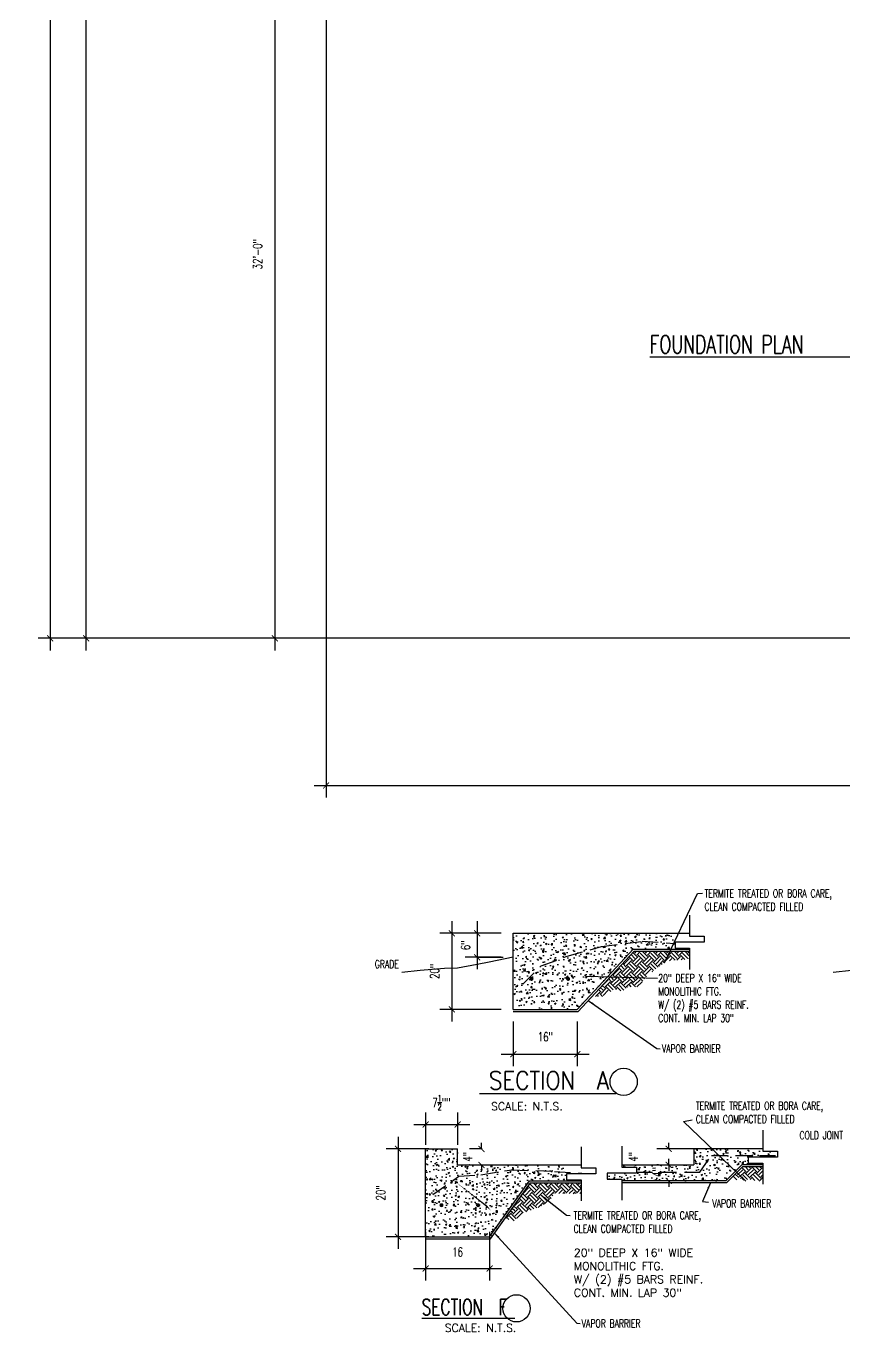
# Model space of a CAD drawing. Header units: inches. Extents: x -25328 to 8149, y -5530 to 4336.
# Drawn here: x -1620 to -1211, y 1155 to 1808 of the extents above; entities that cross this region are included whole.
import ezdxf

# ---------------------------------------------------------------- set-up
doc = ezdxf.new("R2010")
doc.units = ezdxf.units.IN
doc.header["$LTSCALE"] = 16
doc.header["$MEASUREMENT"] = 0
doc.linetypes.add('DASHED', pattern=[0.75, 0.5, -0.25])
doc.layers.get('0').update_dxf_attribs({"linetype": 'CONTINUOUS'})
doc.layers.get('DEFPOINTS').update_dxf_attribs({"linetype": 'CONTINUOUS'})
for name, color, linetype in [('BLDG', 1, 'CONTINUOUS'), ('CONC', 3, 'CONTINUOUS'), ('DETREF', 5, 'CONTINUOUS'), ('DIM', 5, 'CONTINUOUS'), ('DIMS', 5, 'CONTINUOUS'), ('HATCH', 8, 'CONTINUOUS'), ('TEXT', 11, 'CONTINUOUS'), ('TEXT ROOM', 3, 'CONTINUOUS'), ('WALLS INT', 6, 'CONTINUOUS')]:
    doc.layers.add(name, color=color, linetype=linetype)
doc.styles.add('PAYTAS RM', font='romans.shx', dxfattribs={"width": 0.7, "height": 4.5})
doc.styles.add('PAYTS NOTES', font='romans.shx', dxfattribs={"width": 0.7, "height": 4.5})
doc.dimstyles.new('DIM- PAYTAS', dxfattribs={"dimscale": 48, "dimtxt": 0.1, "dimasz": 0.0625, "dimexe": 0.125, "dimexo": 0.125, "dimgap": 0.125, "dimtad": 1, "dimdec": 1, "dimzin": 3, "dimdsep": 46, "dimlunit": 4, "dimtxsty": 'PAYTAS RM', "dimblk": 'ARCHTICK', "dimcen": 0.09, "dimdle": 0.125, "dimclrd": 5, "dimclre": 5, "dimclrt": 11, "dimadec": 0, "dimazin": 0, "dimtfac": 1, "dimtdec": 1, "dimtofl": 0, "dimtmove": 2, "dimatfit": 3, "dimfxl": 0, "dimfrac": 2, "dimtolj": 1, "dimtzin": 3, "dimarcsym": 0})
pattern_1 = [(45, (10252.1094, 3268.531), (4e-16, 5.3033009), [3.75, -3.75]), (45, (10251.115, 3269.5254), (4e-16, 5.3033009), [3.75, -3.75]), (45, (10250.1207, 3270.5197), (4e-16, 5.3033009), [3.75, -3.75]), (135, (10250.1207, 3271.1826), (-5.3033009, 4e-16), [3.75, -3.75]), (135, (10251.115, 3272.177), (-5.3033009, 4e-16), [3.75, -3.75]), (135, (10252.1094, 3273.1714), (-5.3033009, 4e-16), [3.75, -3.75])]

# ---------------------------------------------------------------- blocks, each defined once
blk = doc.blocks.new('_ArchTick')
at = {"color": 0, "linetype": 'ByBlock', "const_width": 0.15}
blk.add_lwpolyline([(-0.5, -0.5), (0.5, 0.5)], dxfattribs=at)
blk = doc.blocks.new('*D58')
at = {"layer": 'DEFPOINTS', "color": 0, "transparency": 16777216}
for p in [(-1376.15, 1316.35), (-1344.15, 1316.35), (-1344.15, 1293.93)]:
    blk.add_point(p, dxfattribs=at)
at = {"layer": 'DIMS', "color": 5, "lineweight": -2, "transparency": 16777216}
for p, q in [((-1376.15, 1310.35), (-1376.15, 1287.93)), ((-1344.15, 1310.35), (-1344.15, 1287.93)), ((-1382.15, 1293.93), (-1338.15, 1293.93))]:
    blk.add_line(p, q, dxfattribs=at)
at = {"layer": 'DIMS', "color": 5, "lineweight": -2, "transparency": 16777216, "xscale": 3, "yscale": 3, "zscale": 3, "rotation": 180}
blk.add_blockref('_ArchTick', (-1376.15, 1293.93), dxfattribs=at)
at = {"layer": 'DIMS', "color": 5, "lineweight": -2, "transparency": 16777216, "xscale": 3, "yscale": 3, "zscale": 3}
blk.add_blockref('_ArchTick', (-1344.15, 1293.93), dxfattribs=at)
at = {"layer": 'DIMS', "color": 11, "transparency": 16777216, "insert": (-1360.15, 1302.61), "char_height": 4.5, "attachment_point": 5, "style": 'PAYTAS RM'}
blk.add_mtext('\\A1;16"', dxfattribs=at)
blk = doc.blocks.new('*D59')
at = {"layer": 'DEFPOINTS', "color": 0, "transparency": 16777216}
for p in [(-1376.15, 1354.35), (-1406.87, 1316.35), (-1376.15, 1316.35)]:
    blk.add_point(p, dxfattribs=at)
at = {"layer": 'DIMS', "color": 5, "lineweight": -2, "transparency": 16777216}
for p, q in [((-1406.87, 1360.35), (-1406.87, 1310.35)), ((-1382.15, 1354.35), (-1412.87, 1354.35)), ((-1382.15, 1316.35), (-1412.87, 1316.35))]:
    blk.add_line(p, q, dxfattribs=at)
at = {"layer": 'DIMS', "color": 5, "lineweight": -2, "transparency": 16777216, "xscale": 3, "yscale": 3, "zscale": 3}
for p, rotation in [((-1406.87, 1354.35), 90), ((-1406.87, 1316.35), 270)]:
    blk.add_blockref('_ArchTick', p, dxfattribs=dict(at, rotation=rotation))
at = {"layer": 'DIMS', "color": 11, "transparency": 16777216, "insert": (-1415.55, 1335.35), "char_height": 4.5, "attachment_point": 5, "rotation": 90, "style": 'PAYTAS RM'}
blk.add_mtext('\\A1;20"', dxfattribs=at)
blk = doc.blocks.new('*D60')
at = {"layer": 'DEFPOINTS', "color": 0, "transparency": 16777216}
for p in [(-1376.15, 1354.35), (-1394.23, 1342.35), (-1376.15, 1342.35)]:
    blk.add_point(p, dxfattribs=at)
at = {"layer": 'DIMS', "color": 5, "lineweight": -2, "transparency": 16777216}
for p, q in [((-1394.23, 1360.35), (-1394.23, 1336.35)), ((-1382.15, 1354.35), (-1400.23, 1354.35)), ((-1382.15, 1342.35), (-1400.23, 1342.35))]:
    blk.add_line(p, q, dxfattribs=at)
at = {"layer": 'DIMS', "color": 5, "lineweight": -2, "transparency": 16777216, "xscale": 3, "yscale": 3, "zscale": 3}
for p, rotation in [((-1394.23, 1354.35), 90), ((-1394.23, 1342.35), 270)]:
    blk.add_blockref('_ArchTick', p, dxfattribs=dict(at, rotation=rotation))
at = {"layer": 'DIMS', "color": 11, "transparency": 16777216, "insert": (-1400.06, 1348.35), "char_height": 4.5, "attachment_point": 5, "rotation": 90, "style": 'PAYTAS RM'}
blk.add_mtext('\\A1;6"', dxfattribs=at)
blk = doc.blocks.new('*D63')
at = {"layer": 'DEFPOINTS', "color": 0, "transparency": 16777216}
for p in [(-1298.41, 1238.58), (-1297.53, 1238.58), (-1297.1, 1230.58)]:
    blk.add_point(p, dxfattribs=at)
at = {"layer": 'DIMS', "color": 5, "lineweight": -2, "transparency": 16777216}
for p, q in [((-1298.41, 1238.58), (-1298.41, 1241.58)), ((-1303.53, 1238.58), (-1304.41, 1238.58)), ((-1303.1, 1230.58), (-1304.41, 1230.58)), ((-1298.41, 1230.58), (-1298.41, 1227.58))]:
    blk.add_line(p, q, dxfattribs=at)
at = {"layer": 'DIMS', "color": 5, "lineweight": -2, "transparency": 16777216, "xscale": 3, "yscale": 3, "zscale": 3}
for p, rotation in [((-1298.41, 1238.58), 270), ((-1298.41, 1230.58), 90)]:
    blk.add_blockref('_ArchTick', p, dxfattribs=dict(at, rotation=rotation))
at = {"layer": 'DIMS', "color": 11, "transparency": 16777216, "insert": (-1304.27, 1235.02), "char_height": 4.5, "attachment_point": 5, "rotation": 90, "style": 'PAYTAS RM'}
blk.add_mtext('\\A1;4"', dxfattribs=at)
blk = doc.blocks.new('*D64')
at = {"layer": 'DEFPOINTS', "color": 0, "transparency": 16777216}
for p in [(-1385.66, 1246.58), (-1392.07, 1238.58), (-1391.89, 1238.58)]:
    blk.add_point(p, dxfattribs=at)
at = {"layer": 'DIMS', "color": 5, "lineweight": -2, "transparency": 16777216}
for p, q in [((-1392.07, 1246.58), (-1392.07, 1249.58)), ((-1391.66, 1246.58), (-1398.07, 1246.58)), ((-1397.89, 1238.58), (-1398.07, 1238.58)), ((-1392.07, 1238.58), (-1392.07, 1235.58))]:
    blk.add_line(p, q, dxfattribs=at)
at = {"layer": 'DIMS', "color": 5, "lineweight": -2, "transparency": 16777216, "xscale": 3, "yscale": 3, "zscale": 3}
for p, rotation in [((-1392.07, 1246.58), 270), ((-1392.07, 1238.58), 90)]:
    blk.add_blockref('_ArchTick', p, dxfattribs=dict(at, rotation=rotation))
at = {"layer": 'DIMS', "color": 11, "transparency": 16777216, "insert": (-1399.02, 1242.58), "char_height": 4.5, "attachment_point": 5, "rotation": 90, "style": 'PAYTAS RM'}
blk.add_mtext('\\A1;4"', dxfattribs=at)
blk = doc.blocks.new('*D65')
at = {"layer": 'DEFPOINTS', "color": 0, "transparency": 16777216}
for p in [(-1412.44, 1246.58), (-1433.8, 1202.58), (-1412.44, 1202.58)]:
    blk.add_point(p, dxfattribs=at)
at = {"layer": 'DIMS', "color": 5, "lineweight": -2, "transparency": 16777216}
for p, q in [((-1433.8, 1252.58), (-1433.8, 1196.58)), ((-1418.44, 1246.58), (-1439.8, 1246.58)), ((-1418.44, 1202.58), (-1439.8, 1202.58))]:
    blk.add_line(p, q, dxfattribs=at)
at = {"layer": 'DIMS', "color": 5, "lineweight": -2, "transparency": 16777216, "xscale": 3, "yscale": 3, "zscale": 3}
for p, rotation in [((-1433.8, 1246.58), 90), ((-1433.8, 1202.58), 270)]:
    blk.add_blockref('_ArchTick', p, dxfattribs=dict(at, rotation=rotation))
at = {"layer": 'DIMS', "color": 11, "transparency": 16777216, "insert": (-1442.48, 1224.58), "char_height": 4.5, "attachment_point": 5, "rotation": 90, "style": 'PAYTAS RM'}
blk.add_mtext('\\A1;20"', dxfattribs=at)
blk = doc.blocks.new('*D66')
at = {"layer": 'DEFPOINTS', "color": 0, "transparency": 16777216}
for p in [(-1298.41, 1246.58), (-1263.79, 1246.58), (-1297.53, 1238.58)]:
    blk.add_point(p, dxfattribs=at)
at = {"layer": 'DIMS', "color": 5, "lineweight": -2, "transparency": 16777216}
for p, q in [((-1298.41, 1246.58), (-1298.41, 1249.58)), ((-1269.79, 1246.58), (-1304.41, 1246.58)), ((-1303.53, 1238.58), (-1304.41, 1238.58)), ((-1298.41, 1238.58), (-1298.41, 1235.58))]:
    blk.add_line(p, q, dxfattribs=at)
at = {"layer": 'DIMS', "color": 5, "lineweight": -2, "transparency": 16777216, "xscale": 3, "yscale": 3, "zscale": 3}
for p, rotation in [((-1298.41, 1246.58), 270), ((-1298.41, 1238.58), 90)]:
    blk.add_blockref('_ArchTick', p, dxfattribs=dict(at, rotation=rotation))
at = {"layer": 'DIMS', "color": 11, "transparency": 16777216, "insert": (-1316.09, 1242.58), "char_height": 4.5, "attachment_point": 5, "rotation": 90, "style": 'PAYTAS RM'}
blk.add_mtext('\\A1;4"', dxfattribs=at)
blk = doc.blocks.new('*D67')
at = {"layer": 'DEFPOINTS', "color": 0, "transparency": 16777216}
for p in [(-1420.01, 1211.18), (-1388.01, 1211.18), (-1388.01, 1186.77)]:
    blk.add_point(p, dxfattribs=at)
at = {"layer": 'DIMS', "color": 5, "lineweight": -2, "transparency": 16777216}
for p, q in [((-1420.01, 1205.18), (-1420.01, 1180.77)), ((-1388.01, 1205.18), (-1388.01, 1180.77)), ((-1426.01, 1186.77), (-1382.01, 1186.77))]:
    blk.add_line(p, q, dxfattribs=at)
at = {"layer": 'DIMS', "color": 5, "lineweight": -2, "transparency": 16777216, "xscale": 3, "yscale": 3, "zscale": 3, "rotation": 180}
blk.add_blockref('_ArchTick', (-1420.01, 1186.77), dxfattribs=at)
at = {"layer": 'DIMS', "color": 5, "lineweight": -2, "transparency": 16777216, "xscale": 3, "yscale": 3, "zscale": 3}
blk.add_blockref('_ArchTick', (-1388.01, 1186.77), dxfattribs=at)
at = {"layer": 'DIMS', "color": 11, "transparency": 16777216, "insert": (-1404.01, 1195.02), "char_height": 4.5, "attachment_point": 5, "style": 'PAYTAS RM'}
blk.add_mtext('\\A1;16', dxfattribs=at)
blk = doc.blocks.new('*D69')
at = {"layer": 'DEFPOINTS', "color": 0, "transparency": 16777216}
for p in [(-1403.96, 1258.77), (-1419.96, 1242.6), (-1403.96, 1242.6)]:
    blk.add_point(p, dxfattribs=at)
at = {"layer": 'DIMS', "color": 5, "lineweight": -2, "transparency": 16777216}
for p, q in [((-1419.96, 1248.6), (-1419.96, 1264.77)), ((-1403.96, 1248.6), (-1403.96, 1264.77)), ((-1425.96, 1258.77), (-1397.96, 1258.77))]:
    blk.add_line(p, q, dxfattribs=at)
at = {"layer": 'DIMS', "color": 5, "lineweight": -2, "transparency": 16777216, "xscale": 3, "yscale": 3, "zscale": 3, "rotation": 180}
blk.add_blockref('_ArchTick', (-1419.96, 1258.77), dxfattribs=at)
at = {"layer": 'DIMS', "color": 5, "lineweight": -2, "transparency": 16777216, "xscale": 3, "yscale": 3, "zscale": 3}
blk.add_blockref('_ArchTick', (-1403.96, 1258.77), dxfattribs=at)
at = {"layer": 'DIMS', "color": 11, "transparency": 16777216, "insert": (-1412.17, 1269.73), "char_height": 4.5, "attachment_point": 5, "style": 'PAYTAS RM'}
blk.add_mtext('\\A1;\\A1;7{\\H0.7x;\\S1/2;}""', dxfattribs=at)
blk = doc.blocks.new('*D1191')
at = {"layer": 'DEFPOINTS', "color": 0, "transparency": 16777216}
for p in [(-1469.8, 1865.73), (-641.8, 1481), (-641.8, 1428.22)]:
    blk.add_point(p, dxfattribs=at)
at = {"layer": 'WALLS INT', "color": 5, "lineweight": -2, "transparency": 16777216}
for p, q in [((-1469.8, 1859.73), (-1469.8, 1422.22)), ((-641.8, 1475), (-641.8, 1422.22)), ((-1475.8, 1428.22), (-635.8, 1428.22))]:
    blk.add_line(p, q, dxfattribs=at)
at = {"layer": 'WALLS INT', "color": 5, "lineweight": -2, "transparency": 16777216, "xscale": 3, "yscale": 3, "zscale": 3, "rotation": 180}
blk.add_blockref('_ArchTick', (-1469.8, 1428.22), dxfattribs=at)
at = {"layer": 'WALLS INT', "color": 5, "lineweight": -2, "transparency": 16777216, "xscale": 3, "yscale": 3, "zscale": 3}
blk.add_blockref('_ArchTick', (-641.8, 1428.22), dxfattribs=at)
at = {"layer": 'WALLS INT', "color": 11, "transparency": 16777216, "insert": (-1055.8, 1436.9), "char_height": 4.5, "attachment_point": 5, "style": 'PAYTAS RM', "bg_fill": 3, "box_fill_scale": 1.25, "bg_fill_color": 256, "bg_fill_true_color": 13158600, "bg_fill_transparency": 0}
blk.add_mtext('\\A1;69\'-0"', dxfattribs=at)
blk = doc.blocks.new('*D1192')
at = {"layer": 'DEFPOINTS', "color": 0, "transparency": 16777216}
for p in [(-1501.4, 1885.81), (-1495.4, 1501.81), (-871.24, 1501.81)]:
    blk.add_point(p, dxfattribs=at)
at = {"layer": 'WALLS INT', "color": 5, "lineweight": -2, "transparency": 16777216}
for p, q in [((-1495.4, 1891.81), (-1495.4, 1495.81)), ((-1495.4, 1885.81), (-1489.4, 1885.81)), ((-877.24, 1501.81), (-1501.4, 1501.81))]:
    blk.add_line(p, q, dxfattribs=at)
at = {"layer": 'WALLS INT', "color": 5, "lineweight": -2, "transparency": 16777216, "xscale": 3, "yscale": 3, "zscale": 3}
for p, rotation in [((-1495.4, 1885.81), 90), ((-1495.4, 1501.81), 270)]:
    blk.add_blockref('_ArchTick', p, dxfattribs=dict(at, rotation=rotation))
at = {"layer": 'WALLS INT', "color": 11, "transparency": 16777216, "insert": (-1504.08, 1693.81), "char_height": 4.5, "attachment_point": 5, "rotation": 90, "style": 'PAYTAS RM', "bg_fill": 3, "box_fill_scale": 1.25, "bg_fill_color": 256, "bg_fill_true_color": 13158600, "bg_fill_transparency": 0}
blk.add_mtext('\\A1;32\'-0"', dxfattribs=at)
blk = doc.blocks.new('*D1193')
at = {"layer": 'DEFPOINTS', "color": 0, "transparency": 16777216}
for p in [(-1589.8, 2587.81), (-1496.76, 2587.81), (-1394.74, 1501.81)]:
    blk.add_point(p, dxfattribs=at)
at = {"layer": 'WALLS INT', "color": 5, "lineweight": -2, "transparency": 16777216}
for p, q in [((-1589.8, 1495.81), (-1589.8, 2593.81)), ((-1502.76, 2587.81), (-1595.8, 2587.81)), ((-1400.74, 1501.81), (-1595.8, 1501.81))]:
    blk.add_line(p, q, dxfattribs=at)
at = {"layer": 'WALLS INT', "color": 5, "lineweight": -2, "transparency": 16777216, "xscale": 3, "yscale": 3, "zscale": 3}
for p, rotation in [((-1589.8, 2587.81), 90), ((-1589.8, 1501.81), 270)]:
    blk.add_blockref('_ArchTick', p, dxfattribs=dict(at, rotation=rotation))
at = {"layer": 'WALLS INT', "color": 11, "transparency": 16777216, "insert": (-1598.47, 2044.81), "char_height": 4.5, "attachment_point": 5, "rotation": 90, "style": 'PAYTAS RM', "bg_fill": 3, "box_fill_scale": 1.25, "bg_fill_color": 256, "bg_fill_true_color": 13158600, "bg_fill_transparency": 0}
blk.add_mtext('\\A1;90\'-6"', dxfattribs=at)
blk = doc.blocks.new('*D1359')
at = {"layer": 'DEFPOINTS', "color": 0, "transparency": 16777216}
for p in [(-1509.78, 2629.81), (-1607.8, 1501.81), (-871.24, 1501.81)]:
    blk.add_point(p, dxfattribs=at)
at = {"layer": 'DIM', "color": 5, "lineweight": -2, "transparency": 16777216}
for p, q in [((-1607.8, 2635.81), (-1607.8, 1495.81)), ((-1515.78, 2629.81), (-1613.8, 2629.81)), ((-877.24, 1501.81), (-1613.8, 1501.81))]:
    blk.add_line(p, q, dxfattribs=at)
at = {"layer": 'DIM', "color": 5, "lineweight": -2, "transparency": 16777216, "xscale": 3, "yscale": 3, "zscale": 3}
for p, rotation in [((-1607.8, 2629.81), 90), ((-1607.8, 1501.81), 270)]:
    blk.add_blockref('_ArchTick', p, dxfattribs=dict(at, rotation=rotation))
at = {"layer": 'DIM', "color": 11, "transparency": 16777216, "insert": (-1616.47, 2065.81), "char_height": 4.5, "attachment_point": 5, "rotation": 90, "style": 'PAYTAS RM', "bg_fill": 3, "box_fill_scale": 1.25, "bg_fill_color": 256, "bg_fill_true_color": 13158600, "bg_fill_transparency": 0}
blk.add_mtext('\\A1;94\'-0"', dxfattribs=at)

msp = doc.modelspace()

# ---------------------------------------------------------------- hatches: boundary and pattern name
at = {"layer": 'HATCH'}
h = msp.add_hatch(dxfattribs=at)
h.set_pattern_fill('AR-CONC', color=256, style=0)
h.set_pattern_definition([(50, (-4226.1794, -428.1255), (7.172602, -0.627521), [0.75, -8.25]), (355, (-4226.1794, -428.1255), (-1.387513, 7.521921), [0.6, -6.6]), (100.4514, (-4225.582, -428.178), (5.785094, 6.894395), [0.637402, -7.011421]), (46.1842, (-4226.179, -426.1255), (10.67241, -1.65519), [1.125, -12.375]), (96.6356, (-4225.29, -426.263), (9.346627, 9.74118), [0.956103, -10.51713]), (351.1842, (-4226.179, -426.126), (9.34662, 9.741186), [0.9, -9.9]), (21, (-4225.1794, -426.6255), (5.969071, -4.026189), [0.75, -8.25]), (326, (-4225.1794, -426.6255), (2.433153, 7.2515), [0.6, -6.6]), (71.4514, (-4224.682, -426.961), (8.402226, 3.225305), [0.637402, -7.011421]), (37.5, (-4226.1794, -428.1255), (0.1215986, 3.3289385), [0, -6.52, 0, -6.7, 0, -6.625]), (7.5, (-4226.1794, -428.1255), (2.6306954, 3.944117), [0, -3.82, 0, -6.37, 0, -2.525]), (327.5, (-4228.4094, -428.1255), (5.3382244, -0.2255487), [0, -2.5, 0, -7.8, 0, -10.35]), (317.5, (-4229.4094, -428.1255), (5.831862, 1.00105), [0, -3.25, 0, -5.18, 0, -7.35])])
h.paths.add_polyline_path([(-1344.14965049, 1316.34898324), (-1316.14965049, 1346.34898324), (-1295.26547122, 1346.34898324), (-1295.2651044, 1354.34898324), (-1376.14965049, 1354.34898324), (-1376.14965049, 1316.34898324)])
h.paths.add_polyline_path([(-1349.26535321, 1331.56852067, -1), (-1348.26535321, 1331.56852067, -1)], flags=16)
h = msp.add_hatch(dxfattribs=at)
h.set_pattern_fill('SITEWORK_EARTH', color=8, scale=15, angle=45, style=0)
h.set_pattern_definition(pattern_1)
h.paths.add_polyline_path([(-1299.23062017, 1340.43720754), (-1287.97032986, 1341.58496966), (-1287.97032986, 1345.34898324), (-1315.73543693, 1345.34898324), (-1328.37538938, 1331.80617704), (-1310.22464428, 1331.80617704), (-1308.10626837, 1334.23616653)])
h = msp.add_hatch(dxfattribs=at)
h.set_pattern_fill('SITEWORK_EARTH', color=8, scale=15, angle=45, style=0)
h.set_pattern_definition(pattern_1)
h.paths.add_polyline_path([(-1310.22464428, 1331.80617704), (-1328.37538938, 1331.80617704), (-1336.80145719, 1322.77824724), (-1330.34313911, 1322.77824724), (-1325.76215852, 1326.60410886), (-1321.56291062, 1325.36389387), (-1318.69980784, 1327.65351371), (-1313.92794746, 1327.55811713)])
h = msp.add_hatch(dxfattribs=at)
h.set_pattern_fill('AR-CONC', color=256, style=0)
h.set_pattern_definition([(50, (10198.935, 3433.915), (7.1726018, -0.6275213), [0.75, -8.25]), (355, (10198.935, 3433.915), (-1.3875133, 7.5219213), [0.6, -6.6]), (100.4514, (10199.533, 3433.863), (5.785094, 6.8943954), [0.637402, -7.011421]), (46.1842, (10198.935, 3435.915), (10.6724105, -1.65519), [1.125, -12.375]), (96.6356, (10199.825, 3435.777), (9.346627, 9.741179), [0.956103, -10.51713]), (351.1842, (10198.935, 3435.915), (9.346619, 9.741186), [0.9, -9.9]), (21, (10199.935, 3435.415), (5.9690705, -4.026189), [0.75, -8.25]), (326, (10199.935, 3435.415), (2.4331533, 7.2515005), [0.6, -6.6]), (71.4514, (10200.4326, 3435.0796), (8.4022263, 3.225305), [0.637402, -7.011421]), (37.5, (10198.9352, 3433.9152), (0.12159855, 3.32893854), [0, -6.52, 0, -6.7, 0, -6.625]), (7.5, (10198.935, 3433.915), (2.6306954, 3.9441171), [0, -3.82, 0, -6.37, 0, -2.525]), (327.5, (10196.7052, 3433.9152), (5.33822436, -0.2255487), [0, -2.5, 0, -7.8, 0, -10.35]), (317.5, (10195.705, 3433.915), (5.8318617, 1.0010498), [0, -3.25, 0, -5.18, 0, -7.35])])
h.paths.add_polyline_path([(-1368.00526309, 1230.58422645), (-1349.52625579, 1230.58422645), (-1349.52588897, 1238.58422645), (-1404.00526309, 1238.58422645), (-1404.00526309, 1246.58422645), (-1420.00526309, 1246.58422645), (-1420.00526309, 1202.58422645), (-1388.00526309, 1202.58422645)])
h.paths.add_polyline_path([(-1393.29311876, 1218.44877482, -1), (-1394.29311876, 1218.44877482, -1)], flags=16)
h.paths.add_polyline_path([(-1411.58543154, 1218.44877482, -1), (-1412.58543154, 1218.44877482, -1)], flags=16)
h = msp.add_hatch(dxfattribs=at)
h.set_pattern_fill('AR-CONC', color=256, style=0)
h.set_pattern_definition([(50, (4820.144, 3998.268), (7.172602, -0.6275213), [0.75, -8.25]), (355, (4820.144, 3998.268), (-1.387513, 7.521921), [0.6, -6.6]), (100.4514, (4820.742, 3998.216), (5.785094, 6.8943954), [0.637402, -7.011421]), (46.1842, (4820.144, 4000.268), (10.67241, -1.65519), [1.125, -12.375]), (96.6356, (4821.033, 4000.13), (9.346627, 9.741179), [0.956103, -10.51713]), (351.1842, (4820.144, 4000.268), (9.34662, 9.741186), [0.9, -9.9]), (21, (4821.144, 3999.768), (5.9690705, -4.026189), [0.75, -8.25]), (326, (4821.144, 3999.768), (2.433153, 7.2515005), [0.6, -6.6]), (71.4514, (4821.6414, 3999.4326), (8.402226, 3.225305), [0.637402, -7.011421]), (37.5, (4820.144, 3998.2681), (0.1215986, 3.3289385), [0, -6.52, 0, -6.7, 0, -6.625]), (7.5, (4820.144, 3998.268), (2.6306954, 3.9441171), [0, -3.82, 0, -6.37, 0, -2.525]), (327.5, (4817.914, 3998.2681), (5.3382244, -0.2255487), [0, -2.5, 0, -7.8, 0, -10.35]), (317.5, (4816.914, 3998.268), (5.8318617, 1.0010498), [0, -3.25, 0, -5.18, 0, -7.35])])
h.paths.add_polyline_path([(-1261.93707602, 1238.58422645), (-1251.31498618, 1238.58422645), (-1251.31498618, 1239.45475678), (-1258.61010461, 1239.45504694), (-1258.60996706, 1242.45504694), (-1244.0200053, 1242.45446662), (-1244.01996748, 1243.27908096), (-1276.95704663, 1243.27908096), (-1282.94388949, 1234.89750096), (-1314.56723462, 1234.89750096), (-1314.56725493, 1234.45459462), (-1329.15721669, 1234.45517494), (-1329.15735425, 1231.45517494), (-1321.86223581, 1231.45488478), (-1321.86223581, 1230.58435445), (-1269.93694802, 1230.58435445)])
h.paths.add_polyline_path([(-1276.95704663, 1243.27908096), (-1244.01996748, 1243.27908096), (-1244.01986774, 1245.45446661), (-1251.31498618, 1245.45475678), (-1251.31498618, 1246.58409845), (-1285.93669202, 1246.58409845), (-1285.93669202, 1238.58422645), (-1321.86223581, 1238.58422645), (-1321.86223581, 1237.45488478), (-1314.56711737, 1237.45459461), (-1314.56723462, 1234.89750096), (-1282.94388949, 1234.89750096)])
h.paths.add_polyline_path([(-1308.07751327, 1231.72082162), (-1308.07751327, 1238.32082162), (-1300.47037041, 1238.32082162), (-1300.47037041, 1231.72082162)], flags=24)
h = msp.add_hatch(dxfattribs=at)
h.set_pattern_fill('SITEWORK_EARTH', color=8, scale=15, angle=45, style=0)
h.set_pattern_definition([(45, (2449.2865, 5114.5598), (4e-16, 5.3033009), [3.75, -3.75]), (45, (2448.292, 5115.554), (4e-16, 5.3033009), [3.75, -3.75]), (45, (2447.2977, 5116.5485), (4e-16, 5.3033009), [3.75, -3.75]), (135, (2447.2977, 5117.2115), (-5.3033009, 4e-16), [3.75, -3.75]), (135, (2448.292, 5118.206), (-5.3033009, 4e-16), [3.75, -3.75]), (135, (2449.2865, 5119.2002), (-5.3033009, 4e-16), [3.75, -3.75])])
h.paths.add_polyline_path([(-1251.31498618, 1237.58422645), (-1261.52286245, 1237.58422645), (-1267.11803693, 1231.98905197), (-1264.97145978, 1230.49000752), (-1263.26135569, 1232.38413365), (-1261.08902264, 1230.95198885), (-1258.77804614, 1231.32158195), (-1256.79061308, 1231.18297951), (-1253.69390626, 1230.49000752), (-1251.31498618, 1230.49000752)])
h = msp.add_hatch(dxfattribs=at)
h.set_pattern_fill('SITEWORK_EARTH', color=8, scale=15, angle=45, style=0)
h.set_pattern_definition([(45, (10207.9622, 3672.639), (4e-16, 5.3033009), [3.75, -3.75]), (45, (10206.968, 3673.6335), (4e-16, 5.3033009), [3.75, -3.75]), (45, (10205.9735, 3674.628), (4e-16, 5.3033009), [3.75, -3.75]), (135, (10205.9735, 3675.2907), (-5.3033009, 4e-16), [3.75, -3.75]), (135, (10206.968, 3676.285), (-5.3033009, 4e-16), [3.75, -3.75]), (135, (10207.9622, 3677.2795), (-5.3033009, 4e-16), [3.75, -3.75])])
h.paths.add_polyline_path([(-1355.67043214, 1224.28768147), (-1342.23111444, 1224.28768147), (-1342.23111444, 1229.58422645), (-1367.59104953, 1229.58422645), (-1380.26841952, 1211.83590846), (-1375.94227038, 1210.49897106), (-1371.59829831, 1214.53654657), (-1363.97731641, 1217.20287259), (-1358.33778388, 1219.8691986)])

# ---------------------------------------------------------------- linework, layer by layer
at = {"layer": 'BLDG', "color": 8}
for p, q in [((-1343.73543693, 1315.34898324), (-1315.73543693, 1345.34898324)), ((-1315.73543693, 1345.34898324), (-1287.97032986, 1345.34898324)), ((-1376.14965049, 1315.34898324), (-1343.73543693, 1315.34898324)), ((-1387.59104953, 1201.58422645), (-1367.59104953, 1229.58422645)), ((-1367.59104953, 1229.58422645), (-1342.23111444, 1229.58422645)), ((-1420.00526309, 1201.58422645), (-1387.59104953, 1201.58422645))]:
    msp.add_line(p, q, dxfattribs=at)
at = {"layer": 'BLDG', "color": 3, "linetype": 'DASHED'}
for p, q in [((-1282.94388949, 1234.89750096), (-1276.95704663, 1243.27908096)), ((-1276.95704663, 1243.27908096), (-1244.01996748, 1243.27908096)), ((-1314.56723462, 1234.89750096), (-1282.94388949, 1234.89750096))]:
    msp.add_line(p, q, dxfattribs=at)
for points in [[(-1371.36173439, 1328.88028997), (-1362.21558001, 1338.0202761), (-1349.30336277, 1342.85909194), (-1332.08707311, 1347.69790779), (-1311.64272613, 1350.38613849), (-1295.50245156, 1349.31084737)], [(-1416.38949993, 1223.76054411), (-1403.36126387, 1232.90053024), (-1392.38051007, 1233.63676284), (-1376.80759442, 1236.17748343), (-1355.54134677, 1235.34076051), (-1341.8336051, 1234.50404655)]]:
    msp.add_lwpolyline(points, dxfattribs=at)
at = {"layer": 'CONC', "color": 3}
for p, q in [((-1376.14965049, 1354.34898324), (-1287.97032986, 1354.34898324)), ((-1376.14965049, 1316.34898324), (-1376.14965049, 1354.34898324)), ((-1344.14965049, 1316.34898324), (-1316.14965049, 1346.34898324)), ((-1316.14965049, 1346.34898324), (-1287.97032986, 1346.34898324)), ((-1376.14965049, 1316.34898324), (-1344.14965049, 1316.34898324)), ((-1420.00526309, 1202.58422645), (-1420.00526309, 1246.58422645)), ((-1420.00526309, 1246.58422645), (-1404.00526309, 1246.58422645)), ((-1404.00526309, 1238.58422645), (-1404.00526309, 1246.58422645)), ((-1285.93669202, 1246.58409845), (-1285.93669202, 1238.58422645)), ((-1251.31498618, 1246.58409845), (-1285.93669202, 1246.58409845)), ((-1404.00526309, 1238.58422645), (-1342.23111444, 1238.58422645)), ((-1321.86223581, 1238.58422645), (-1285.93669202, 1238.58422645)), ((-1269.93694802, 1230.58435445), (-1261.93707602, 1238.58422645)), ((-1251.31498618, 1238.58422645), (-1261.93707602, 1238.58422645)), ((-1388.00526309, 1202.58422645), (-1368.00526309, 1230.58422645)), ((-1368.00526309, 1230.58422645), (-1342.23111444, 1230.58422645)), ((-1269.93694802, 1230.58435445), (-1321.86223581, 1230.58435445)), ((-1420.00526309, 1202.58422645), (-1388.00526309, 1202.58422645))]:
    msp.add_line(p, q, dxfattribs=at)
at = {"layer": 'DETREF'}
for points in [[(-1287.97032986, 1363.37553948), (-1287.97032986, 1352.84849293), (-1280.67521143, 1352.84820276), (-1280.67534898, 1349.84820277), (-1295.26531075, 1349.84878309), (-1295.2654483, 1346.8487831), (-1287.97032986, 1346.84849293), (-1287.97032986, 1336.32144638)], [(-1251.31498618, 1255.98180332), (-1251.31498618, 1245.45475678), (-1244.01986774, 1245.45446661), (-1244.0200053, 1242.45446662), (-1258.60996706, 1242.45504694), (-1258.61010461, 1239.45504694), (-1251.31498618, 1239.45475678), (-1251.31498618, 1228.92771023)], [(-1342.23111444, 1247.61078269), (-1342.23111444, 1237.08373614), (-1334.935996, 1237.08344598), (-1334.93613355, 1234.08344598), (-1349.52609532, 1234.0840263), (-1349.52623287, 1231.08402631), (-1342.23111444, 1231.08373614), (-1342.23111444, 1220.55668959)], [(-1321.86223581, 1247.98193132), (-1321.86223581, 1237.45488478), (-1314.56711737, 1237.45459461), (-1314.56725493, 1234.45459462), (-1329.15721669, 1234.45517494), (-1329.15735425, 1231.45517494), (-1321.86223581, 1231.45488478), (-1321.86223581, 1220.92783823)]]:
    msp.add_lwpolyline(points, dxfattribs=at)
at = {"layer": 'DIMS'}
msp.add_line((-1394.22624972, 1342.34898324), (-1381.28295089, 1342.34898324), dxfattribs=at)
at = {"layer": 'DIMS', "const_width": 1}
for points in [[(-1367.557666, 1331.56852067, 1), (-1366.557666, 1331.56852067, 1)], [(-1349.26535321, 1331.56852067, 1), (-1348.26535321, 1331.56852067, 1)], [(-1412.58543154, 1218.44877482, 1), (-1411.58543154, 1218.44877482, 1)], [(-1394.29311876, 1218.44877482, 1), (-1393.29311876, 1218.44877482, 1)]]:
    msp.add_lwpolyline(points, format="xyb", close=True, dxfattribs=at)
at = {"layer": 'DIMS'}
msp.add_lwpolyline([(-1389.20843783, 1218.23270716, 0, 2, 0), (-1384.25869036, 1213.2829597, 0, 0, 0), (-1362.52090351, 1195.79486452, 0, 0, 0), (-1350.68347935, 1195.79486452, 0, 0, 0)], format="xyseb", dxfattribs=at)
at = {"layer": 'HATCH', "color": 8}
for p, q in [((-1269.52273445, 1229.58435445), (-1261.52286245, 1237.58422645)), ((-1251.31498618, 1237.58422645), (-1261.52286245, 1237.58422645)), ((-1269.52273445, 1229.58435445), (-1321.86223581, 1229.58435445))]:
    msp.add_line(p, q, dxfattribs=at)
at = {"layer": 'TEXT'}
for points in [[(-1376.14965049, 1342.34898324), (-1388.18604655, 1339.85390689), (-1394.22624972, 1338.70434878), (-1404.00562419, 1336.98000939), (-1410.62108902, 1336.69261875), (-1422.70149537, 1335.83044684), (-1431.90562291, 1334.68088873)], [(-1160.41942389, 1342.34898324), (-1172.45581994, 1339.85390689), (-1178.49602312, 1338.70434878), (-1188.27539758, 1336.98000939), (-1194.89086241, 1336.69261875), (-1206.97126876, 1335.83044684), (-1216.1753963, 1334.68088873)]]:
    msp.add_lwpolyline(points, dxfattribs=at)
at = {"layer": 'TEXT', "color": 3}
msp.add_circle((-1374.54533144, 1166.8824533), 6.81505288, dxfattribs=at)
at = {"layer": 'TEXT ROOM'}
msp.add_line((-1393.12475021, 1274.19455793), (-1324.71324031, 1274.19455793), dxfattribs=at)
msp.add_circle((-1320.95889194, 1280.12519549), 6.81505288, dxfattribs=at)

# ---------------------------------------------------------------- texts
at = {"layer": 'TEXT', "color": 3, "style": 'PAYTS NOTES', "width": 0.7}
for s, height, p in [('%%UFOUNDATION PLAN                ', 9, (-1307.90805927, 1644.24482437)), ('%%USECTION  F ', 8, (-1421.94137203, 1163.52024959))]:
    msp.add_text(s, height=height, dxfattribs=at).set_placement(p)
at = {"layer": 'TEXT', "style": 'PAYTS NOTES', "width": 0.7}
for s, p in [('GRADE', (-1445.42417603, 1336.98000495)), ('20" DEEP X 16" WIDE', (-1303.65788913, 1330.00148031)), ('MONOLITHIC FTG.', (-1303.65788913, 1323.33481365)), ('W/ (2) #5 BARS REINF.', (-1303.65788913, 1316.66814698)), ('CONT. MIN. LAP 30"', (-1303.65788913, 1310.00148031)), ('COLD JOINT', (-1233.0002405, 1251.39661728))]:
    msp.add_text(s, height=4, dxfattribs=at).set_placement(p)
at = {"layer": 'TEXT', "style": 'PAYTS NOTES'}
for s, p in [('SCALE: N.T.S.', (-1387.2685116, 1265.8684695)), ('20" DEEP X 16" WIDE', (-1345.87634624, 1192.70888796)), ('MONOLITHIC FTG.', (-1345.87634624, 1186.04222129)), ('W/ (2) #5 BARS REINF.', (-1345.87634624, 1179.37555462)), ('CONT. MIN. LAP 30"', (-1345.87634624, 1172.70888796)), ('SCALE: N.T.S.', (-1410.46782313, 1155.11131859))]:
    msp.add_text(s, height=4, dxfattribs=at).set_placement(p)
at = {"layer": 'TEXT', "char_height": 4, "width": 71.2296437844, "attachment_point": 1, "style": 'PAYTS NOTES'}
for s, insert in [('TERMITE TREATED OR BORA CARE, CLEAN COMPACTED FILLED', (-1280.51441315, 1376.32691063)), ('VAPOR BARRIER', (-1301.85670681, 1298.70258804)), ('TERMITE TREATED OR BORA CARE, CLEAN COMPACTED FILLED', (-1284.8797124, 1270.14461189)), ('VAPOR BARRIER', (-1276.58683137, 1221.31333522)), ('TERMITE TREATED OR BORA CARE, CLEAN COMPACTED FILLED', (-1345.99045411, 1215.3515901)), ('VAPOR BARRIER', (-1341.92269825, 1161.37370537))]:
    msp.add_mtext(s, dxfattribs=dict(at, insert=insert))
at = {"layer": 'TEXT ROOM', "style": 'PAYTAS RM', "width": 0.875}
msp.add_text('SECTION  A', height=9, dxfattribs=at).set_placement((-1388.35015128, 1276.35076303))

# ---------------------------------------------------------------- dimensions: what is measured, and where the dimension line sits
at = {"layer": 'DIMS'}
for base, p1, p2, text, picture, middle in [((-1406.87033684, 1316.34898324), (-1376.14965049, 1354.34898324), (-1376.14965049, 1316.34898324), '20"', '*D59', (-1415.54890826, 1335.34898324)), ((-1433.79882358, 1202.58422645), (-1412.43848041, 1246.58422645), (-1412.43848041, 1202.58422645), '20"', '*D65', (-1442.47739501, 1224.58422645)), ((-1298.41021977, 1246.58409845), (-1297.5348041, 1238.58422645), (-1263.79496434, 1246.58409845), '4"', '*D66', (-1316.0887912, 1242.58416245))]:
    dim = msp.add_linear_dim(base=base, p1=p1, p2=p2, angle=90, text=text, dimstyle='DIM- PAYTAS', dxfattribs=at)
    dim.commit()
    dim.dimension.update_dxf_attribs({"geometry": picture, "text_midpoint": middle})
for base, p1, p2, text, picture, middle in [((-1394.22624972, 1342.34898324), (-1376.14965049, 1354.34898324), (-1376.14965049, 1342.34898324), '6"', '*D60', (-1400.05616733, 1348.34898324)), ((-1392.06914999, 1238.58422645), (-1385.66495124, 1246.58422645), (-1391.88892012, 1238.58422645), '4"', '*D64', (-1399.01568517, 1242.58422645)), ((-1298.41021977, 1238.58422645), (-1297.09712459, 1230.58435445), (-1297.5348041, 1238.58422645), '4"', '*D63', (-1304.27394184, 1235.02082162))]:
    dim = msp.add_linear_dim(base=base, p1=p1, p2=p2, angle=90, text=text, dimstyle='DIM- PAYTAS', dxfattribs=at)
    dim.commit()
    dim.dimension.update_dxf_attribs({"geometry": picture, "text_midpoint": middle, "dimtype": 160})
for base, p1, p2, text, picture, middle in [((-1344.14965049, 1293.93328793), (-1376.14965049, 1316.34898324), (-1344.14965049, 1316.34898324), '16"', '*D58', (-1360.14965049, 1302.61185936)), ((-1388.00526309, 1186.76552393), (-1420.00526309, 1211.18121924), (-1388.00526309, 1211.18121924), '16', '*D67', (-1404.00526309, 1195.01552393))]:
    dim = msp.add_linear_dim(base=base, p1=p1, p2=p2, text=text, dimstyle='DIM- PAYTAS', dxfattribs=at)
    dim.commit()
    dim.dimension.update_dxf_attribs({"geometry": picture, "text_midpoint": middle})
dim = msp.add_linear_dim(base=(-1403.95762335, 1258.76550527), p1=(-1419.95762335, 1242.60136456), p2=(-1403.95762335, 1242.60136456), text='\\A1;7{\\H0.7x;\\S1/2;}""', dimstyle='DIM- PAYTAS', dxfattribs=at)
dim.commit()
dim.dimension.update_dxf_attribs({"geometry": '*D69', "text_midpoint": (-1412.1708597, 1269.72819287), "dimtype": 160})

# ---------------------------------------------------------------- leaders
at = {"layer": 'DIM'}
msp.add_leader([(-1259.82311651, 1230.49744274), (-1291.03222352, 1260.26590384), (-1286.76816397, 1261.07759283)], dimstyle='DIM- PAYTAS', override={"dimgap": 0.125, "dimtad": 0}, dxfattribs=at)
at = {"layer": 'DIMS'}
msp.add_leader([(-1300.53747458, 1339.52416349), (-1284.0731524, 1374.25191646), (-1281.47305605, 1374.33855104)], dimstyle='DIM- PAYTAS', override={"dimgap": 0.125, "dimtad": 0}, dxfattribs=at)
at = {"layer": 'DIMS', "color": 5}
for points in [[(-1339.56578871, 1332.88711424), (-1304.0097062, 1331.96044991)], [(-1338.69413497, 1320.7503782), (-1304.33857795, 1296.80451195), (-1302.72314721, 1296.64302907)], [(-1362.18294394, 1223.50846697), (-1349.56411208, 1213.43661314), (-1347.79195901, 1213.37100401)], [(-1385.49770396, 1204.51491024), (-1344.40456938, 1159.47562928), (-1342.78913864, 1159.3141464)]]:
    msp.add_leader(points, dimstyle='DIM- PAYTAS', override={"dimgap": 0.125, "dimtad": 0}, dxfattribs=at)
at = {"layer": 'DIMS', "linetype": 'Continuous'}
msp.add_leader([(-1277.52260645, 1229.58435445), (-1281.46115563, 1220.32828498), (-1278.51884767, 1219.971806)], dimstyle='DIM- PAYTAS', override={"dimgap": 0.125, "dimtad": 0}, dxfattribs=at)

# ---------------------------------------------------------------- next in the draw order: dimensions: what is measured, and where the dimension line sits
at = {"layer": 'WALLS INT'}
dim = msp.add_linear_dim(base=(-641.79906839, 1428.22006682), p1=(-1469.79906839, 1865.73069249), p2=(-641.79906839, 1481.00118574), dimstyle='DIM- PAYTAS', override={"dimtfill": 1, "dimarcsym": 2}, dxfattribs=at)
dim.commit()
dim.dimension.update_dxf_attribs({"geometry": '*D1191', "text_midpoint": (-1055.79906839, 1436.89863825)})

# ---------------------------------------------------------------- next in the draw order: dimensions: what is measured, and where the dimension line sits
dim = msp.add_linear_dim(base=(-1495.4007373, 1501.80728168), p1=(-1501.4007373, 1885.80728168), p2=(-871.23777689, 1501.80728168), angle=90, dimstyle='DIM- PAYTAS', override={"dimtfill": 1, "dimarcsym": 2}, dxfattribs=at)
dim.commit()
dim.dimension.update_dxf_attribs({"geometry": '*D1192', "text_midpoint": (-1504.07930872, 1693.80728168)})

# ---------------------------------------------------------------- next in the draw order: dimensions: what is measured, and where the dimension line sits
dim = msp.add_linear_dim(base=(-1589.79626654, 2587.80728168), p1=(-1394.73800536, 1501.80728168), p2=(-1496.75519357, 2587.80728168), angle=90, dimstyle='DIM- PAYTAS', override={"dimtfill": 1, "dimarcsym": 2}, dxfattribs=at)
dim.commit()
dim.dimension.update_dxf_attribs({"geometry": '*D1193', "text_midpoint": (-1598.47483797, 2044.80728168)})

# ---------------------------------------------------------------- next in the draw order: dimensions: what is measured, and where the dimension line sits
at = {"layer": 'DIM'}
dim = msp.add_linear_dim(base=(-1607.79626654, 1501.80728168), p1=(-1509.77995857, 2629.80728168), p2=(-871.23777689, 1501.80728168), angle=90, dimstyle='DIM- PAYTAS', override={"dimtfill": 1, "dimarcsym": 2}, dxfattribs=at)
dim.commit()
dim.dimension.update_dxf_attribs({"geometry": '*D1359', "text_midpoint": (-1616.47483797, 2065.80728168)})

doc.saveas('drawing.dxf')
